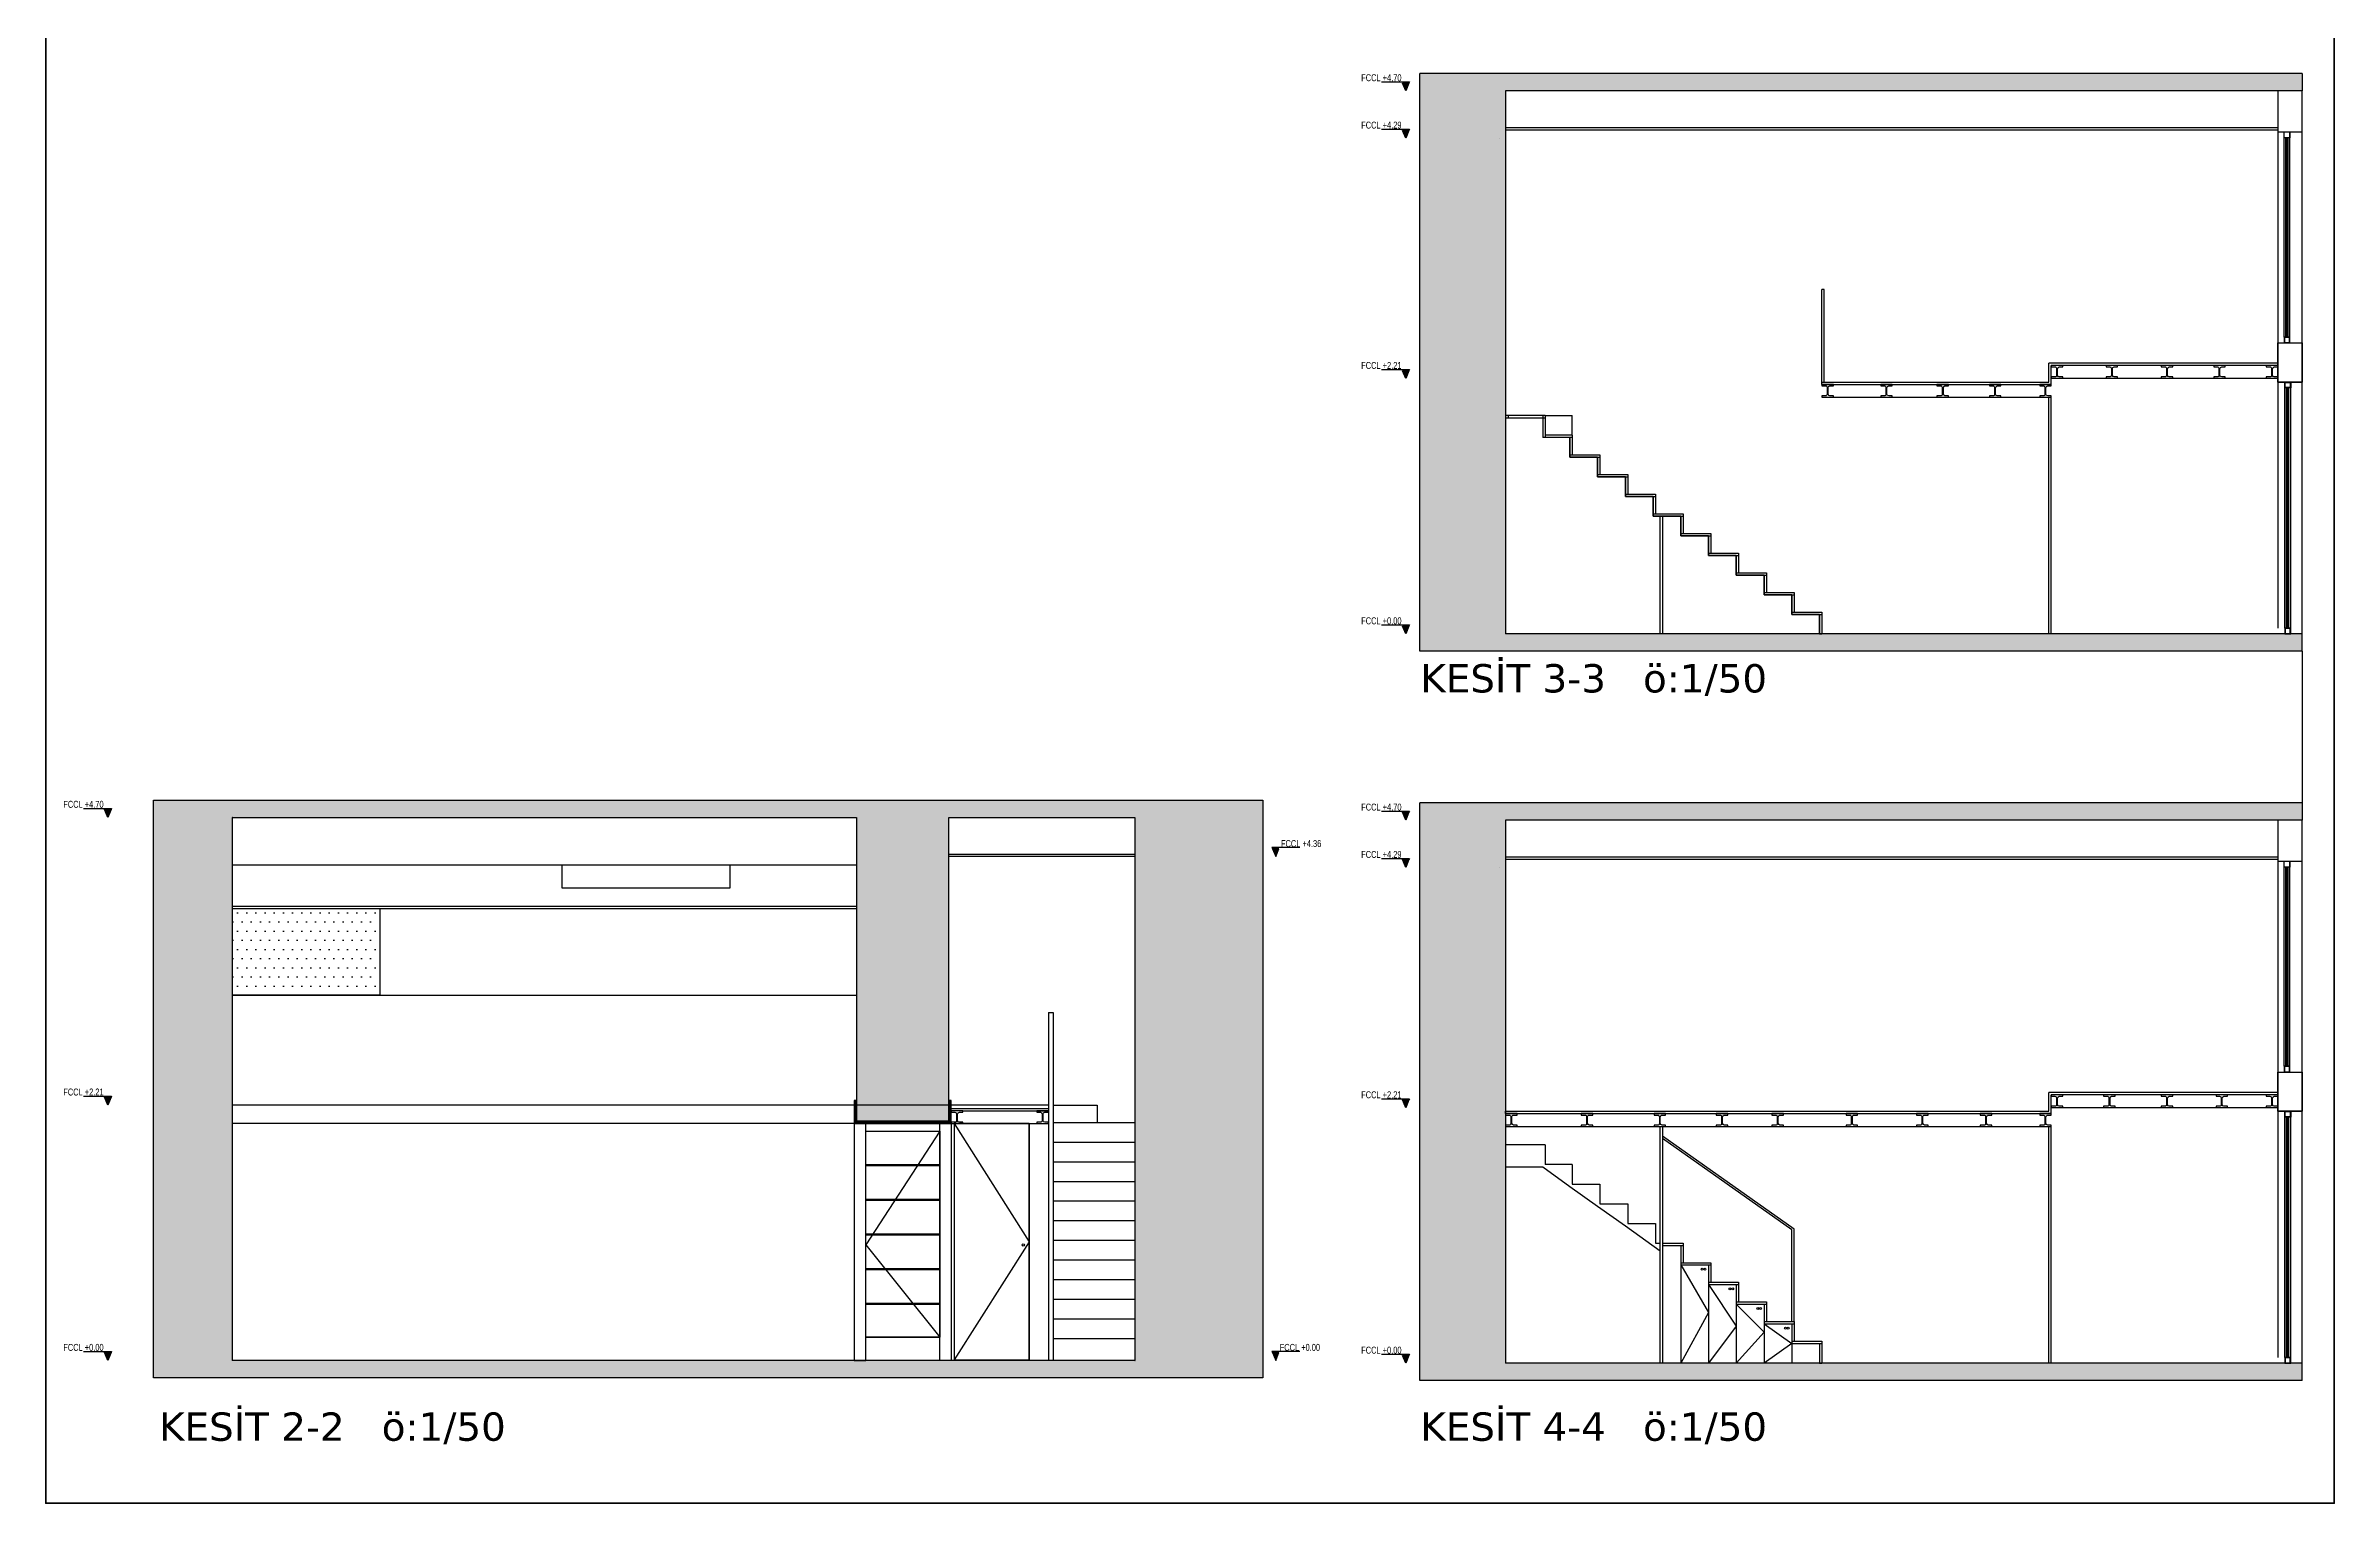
# Model space of a CAD drawing. Header units: centimetres. Extents: x -170347 to -168367, y -82915 to -78980.
# Drawn here: x -170347 to -168367, y -82915 to -81654 of the extents above; entities that cross this region are included whole.
import ezdxf
from ezdxf.enums import TextEntityAlignment as Align

# ---------------------------------------------------------------- set-up
doc = ezdxf.new("R2010")
doc.units = ezdxf.units.CM
doc.header["$LTSCALE"] = 50
for name, pattern in [('DOT', [0.25, 0, -0.25]), ('GF$0$HIDDEN', [0.375, 0.25, -0.125]), ('GF_alt_2$0$HIDDEN', [0.375, 0.25, -0.125]), ('HIDDEN', [9.525, 6.35, -3.175])]:
    doc.linetypes.add(name, pattern=pattern)
doc.layers.get('0').update_dxf_attribs({"color": 161, "lineweight": 35})
for name, color, linetype in [('DIM', 1, 'Continuous'), ('DIM_20', 61, 'Continuous'), ('DIM_50', 61, 'Continuous'), ('DOORS_VIEW', 3, 'Continuous'), ('FURNITURE', 3, 'Continuous'), ('GF$0$DOORS', 4, 'Continuous'), ('GF$0$WALL_PROJECTION', 253, 'GF$0$HIDDEN'), ('GF$0$WOOD_CLADDING', 44, 'Continuous'), ('Levels1_50', 4, 'Continuous'), ('PROFILE', 5, 'Continuous'), ('PROFILE_VIEW', 3, 'Continuous'), ('STONE_CLADDING', 41, 'Continuous'), ('STRUCT_BEAM', 30, 'Continuous'), ('SYMBOL', 7, 'Continuous'), ('TEXT_50', 5, 'Continuous'), ('VIEW', 153, 'Continuous'), ('WALL_GYPSUM_SECTION', 4, 'Continuous'), ('WALL_HATCH', 3, 'Continuous'), ('WALL_PROJECTION', 253, 'HIDDEN'), ('WALL_SECTION', 1, 'Continuous'), ('WALL_VIEW', 7, 'Continuous'), ('WIN_GLASS', 4, 'Continuous'), ('WOOD_CLADDING', 44, 'Continuous')]:
    doc.layers.add(name, color=color, linetype=linetype)
doc.styles.add('ROM0', font='ROMANS.SHX')
doc.styles.get("Standard").update_dxf_attribs({"font": 'arial.ttf'})
doc.styles.add('SWISS', font='swisscl.ttf')

# ---------------------------------------------------------------- blocks, each defined once
blk = doc.blocks.new('-ENSTA01')
at = {"layer": 'DIM', "color": 5}
blk.add_lwpolyline([(-540, 200), (83, 200), (72, 175), (72, 175), (0, 0), (-72, 175), (72, 175)], dxfattribs=at)
at = {"layer": 'DIM', "color": 252}
blk.add_solid([(0, 0), (-72, 175), (72, 175)], dxfattribs=at)
at = {"layer": 'DIM_20', "color": 3, "style": 'ROM0'}
blk.add_attdef('%%P0.00', (-543, 249), '', height=120, dxfattribs=at)

msp = doc.modelspace()

# ---------------------------------------------------------------- hatches: boundary and pattern name
at = {"layer": 'STONE_CLADDING'}
h = msp.add_hatch(dxfattribs=at)
h.set_pattern_fill('ANSI31', color=256, scale=0.2, style=0)
h.set_pattern_definition([(45, (-188117.1458, -83033.25525), (-0.449012806, 0.449012806), [])])
h.paths.add_polyline_path([(-169645.9, -82566.4), (-169647.9, -82566.4), (-169647.9, -82584.4), (-169647.9, -82586.4), (-169563.9, -82586.4), (-169563.9, -82566.4), (-169565.9, -82566.4), (-169565.9, -82584.4), (-169645.9, -82584.4)])
at = {"layer": 'VIEW'}
h = msp.add_hatch(dxfattribs=at)
h.set_pattern_fill('DOTS', color=256, scale=5, style=0)
h.set_pattern_definition([(180, (-170058.352, -82475.4144), (-3.96875, 7.9375), [0, -7.9375])])
h.paths.add_polyline_path([(-170185.8, -82400.4), (-170058.4, -82400.4), (-170058.4, -82475.4), (-170185.8, -82475.4)])
at = {"layer": 'WALL_HATCH'}
h = msp.add_hatch(dxfattribs=at)
h.set_pattern_fill('ANSI33', color=256, angle=360, style=0)
h.set_pattern_definition([(45, (-178437.5614, -83988.217), (-4.490128, 4.490128), []), (45, (-178433.071, -83988.217), (-4.490128, 4.490128), [3.175, -1.5875])])
h.paths.add_polyline_path([(-169158.5, -82177.7), (-168395.1, -82177.7), (-168395.1, -82162.7), (-169084.4, -82162.7), (-169084.4, -81692.7), (-168395.1, -81692.7), (-168395.1, -81677.7), (-169158.5, -81677.7)])
h = msp.add_hatch(dxfattribs=at)
h.set_pattern_fill('ANSI33', color=256, angle=360, style=0)
h.set_pattern_definition([(45, (-192695.504, -86554.494), (-4.490128, 4.490128), []), (45, (-192691.014, -86554.494), (-4.490128, 4.490128), [3.175, -1.5875])])
h.paths.add_polyline_path([(-169565.9, -82321.4), (-169405, -82321.4), (-169405, -82355.4), (-169294.3, -82355.4), (-169294.3, -82306.4), (-170254.1, -82306.4), (-170254.1, -82321.4), (-170185.8, -82321.4), (-169645.9, -82321.4), (-169645.9, -82400.4), (-169645.9, -82400.4), (-169645.9, -82475.4), (-169645.9, -82475.4), (-169645.9, -82584.4), (-169565.9, -82584.4), (-169565.9, -82566.4), (-169565.9, -82566.4)])
h.paths.add_polyline_path([(-169294.3, -82355.4), (-169405, -82355.4), (-169405, -82573.4), (-169405, -82741.4), (-169404.5, -82741.4), (-169404.5, -82743.4), (-169405, -82743.4), (-169405, -82791.4), (-169294.3, -82791.4)])
h.paths.add_polyline_path([(-170185.8, -82570.4), (-170254.1, -82570.4), (-170254.1, -82791.4), (-170185.8, -82791.4), (-170185.8, -82781.4), (-170185.8, -82704.4), (-170185.8, -82696.4)])
h.paths.add_polyline_path([(-170185.8, -82321.4), (-170254.1, -82321.4), (-170254.1, -82570.4), (-170185.8, -82570.4)], flags=17)
h.paths.add_polyline_path([(-169294.3, -82806.4), (-169294.3, -82791.4), (-169405, -82791.4), (-169565.9, -82791.4), (-170185.8, -82791.4), (-170254.1, -82791.4), (-170254.1, -82806.4)])
h = msp.add_hatch(dxfattribs=at)
h.set_pattern_fill('ANSI33', color=256, angle=360, style=0)
h.set_pattern_definition([(45, (-178437.5614, -84619.3876), (-4.490128, 4.490128), []), (45, (-178433.071, -84619.3876), (-4.490128, 4.490128), [3.175, -1.5875])])
h.paths.add_polyline_path([(-169158.5, -82808.8), (-168395.1, -82808.8), (-168395.1, -82793.8), (-169084.4, -82793.8), (-169084.4, -82323.8), (-168395.1, -82323.8), (-168395.1, -82308.8), (-169158.5, -82308.8)])

# ---------------------------------------------------------------- linework, layer by layer
msp.add_lwpolyline([(-170347.3, -81603.2), (-168367.4, -81603.2), (-168367.4, -82915), (-170347.3, -82915)], close=True)
at = {"layer": 'DIM_50'}
for p, q in [((-168416.2, -81728.2), (-168395.1, -81728.2)), ((-168810.7, -81944.7), (-168810.7, -81864.7)), ((-168808.7, -81864.7), (-168810.7, -81864.7)), ((-168808.7, -81944.7), (-168808.7, -81864.7)), ((-168810.7, -81944.7), (-168614.2, -81944.7)), ((-168810.7, -81946.7), (-168810.7, -81944.7)), ((-168810.7, -81946.7), (-168612.2, -81946.7)), ((-168614.2, -81944.7), (-168614.2, -81928.3)), ((-168416.2, -81928.3), (-168614.2, -81928.3)), ((-168612.2, -81946.7), (-168612.2, -81930.3)), ((-168416.2, -81930.3), (-168612.2, -81930.3)), ((-168602.2, -81941.3), (-168426.2, -81941.3)), ((-169084.4, -81957.7), (-169084.4, -82162.7)), ((-168800.7, -81957.7), (-168622.2, -81957.7)), ((-169050.2, -81973.7), (-169084.4, -81973.7)), ((-169050.2, -81975.9), (-169084.4, -81975.9)), ((-169082.2, -81973.9), (-169082.2, -81975.9)), ((-169052.2, -81973.7), (-169052.2, -81992.7)), ((-169050.2, -81973.7), (-169050.2, -81992.7)), ((-169050.2, -81973.7), (-169026.7, -81973.7)), ((-169026.7, -81990.7), (-169026.7, -81973.7)), ((-169026.7, -81992.7), (-169052.2, -81992.7)), ((-169026.7, -81990.7), (-169050.2, -81990.7)), ((-169028.7, -81992.7), (-169028.7, -82009.7)), ((-169026.7, -81990.7), (-169026.7, -82007.7)), ((-169028.7, -82007.7), (-169002.7, -82007.7)), ((-169028.7, -82009.7), (-169002.7, -82009.7)), ((-169004.7, -82009.7), (-169004.7, -82026.7)), ((-169004.7, -82024.7), (-168978.7, -82024.7)), ((-169002.7, -82007.7), (-169002.7, -82009.7)), ((-169002.7, -82008.7), (-169002.7, -82024.7)), ((-168978.7, -82024.7), (-168978.7, -82026.7)), ((-168978.7, -82025.7), (-168978.7, -82041.7)), ((-169004.7, -82026.7), (-168978.7, -82026.7)), ((-168980.7, -82026.7), (-168980.7, -82043.7)), ((-168980.7, -82041.7), (-168954.7, -82041.7)), ((-168980.7, -82043.7), (-168954.7, -82043.7)), ((-168956.7, -82043.7), (-168956.7, -82060.7)), ((-168954.7, -82041.7), (-168954.7, -82043.7)), ((-168954.7, -82042.7), (-168954.7, -82058.7)), ((-168956.7, -82058.7), (-168930.7, -82058.7)), ((-168956.7, -82060.7), (-168930.7, -82060.7)), ((-168932.7, -82060.7), (-168932.7, -82077.7)), ((-168930.7, -82058.7), (-168930.7, -82060.7)), ((-168930.7, -82059.7), (-168930.7, -82075.7)), ((-168932.7, -82075.7), (-168906.7, -82075.7)), ((-168932.7, -82077.7), (-168906.7, -82077.7)), ((-168908.7, -82077.7), (-168908.7, -82094.7)), ((-168906.7, -82075.7), (-168906.7, -82077.7)), ((-168906.7, -82076.7), (-168906.7, -82092.7)), ((-168908.7, -82092.7), (-168882.7, -82092.7)), ((-168908.7, -82094.7), (-168882.7, -82094.7)), ((-168884.7, -82094.7), (-168884.7, -82111.7)), ((-168882.7, -82092.7), (-168882.7, -82094.7)), ((-168882.7, -82093.7), (-168882.7, -82109.7)), ((-168884.7, -82109.7), (-168858.7, -82109.7)), ((-168884.7, -82111.7), (-168858.7, -82111.7)), ((-168860.7, -82111.7), (-168860.7, -82128.7)), ((-168858.7, -82109.7), (-168858.7, -82111.7)), ((-168858.7, -82110.7), (-168858.7, -82126.7)), ((-168860.7, -82126.7), (-168834.7, -82126.7)), ((-168860.7, -82128.7), (-168834.7, -82128.7)), ((-168836.7, -82128.7), (-168836.7, -82145.7)), ((-168836.7, -82143.7), (-168810.7, -82143.7)), ((-168834.7, -82126.7), (-168834.7, -82128.7)), ((-168834.7, -82127.7), (-168834.7, -82143.7)), ((-168810.7, -82143.7), (-168810.7, -82145.7)), ((-168810.7, -82144.7), (-168810.7, -82162.7)), ((-168836.7, -82145.7), (-168810.7, -82145.7)), ((-168812.7, -82145.7), (-168812.7, -82162.7)), ((-168812.7, -82162.7), (-168810.7, -82162.7)), ((-168395.1, -82177.7), (-168395.1, -82308.8)), ((-168416.2, -82359.4), (-168395.1, -82359.4)), ((-169479.9, -82490.4), (-169479.9, -82791.4)), ((-169479.9, -82490.4), (-169475.7, -82490.4)), ((-169475.7, -82490.4), (-169475.7, -82791.4)), ((-168614.2, -82575.8), (-168614.2, -82559.5)), ((-168416.2, -82559.5), (-168614.2, -82559.5)), ((-169479.9, -82570.4), (-169563.9, -82570.4)), ((-169563.9, -82573.4), (-169479.9, -82573.4)), ((-169553.9, -82575.4), (-169479.9, -82575.4)), ((-169475.7, -82570.4), (-169437.6, -82570.4)), ((-169437.6, -82570.4), (-169437.6, -82585.4)), ((-169084.4, -82575.8), (-168614.2, -82575.8)), ((-169084.4, -82577.8), (-169084.4, -82575.8)), ((-169084.4, -82577.8), (-168612.2, -82577.8)), ((-168612.2, -82577.8), (-168612.2, -82561.5)), ((-168416.2, -82561.5), (-168612.2, -82561.5)), ((-168602.2, -82572.5), (-168426.2, -82572.5)), ((-169475.7, -82585.4), (-169405, -82585.4)), ((-169084.4, -82588.8), (-169084.4, -82793.8)), ((-169074.4, -82588.8), (-168622.2, -82588.8)), ((-168834.7, -82677.8), (-168948.5, -82597.3)), ((-168836.7, -82678.4), (-168948.5, -82599.3)), ((-169475.7, -82602.4), (-169405, -82602.4)), ((-169475.7, -82619.4), (-169405, -82619.4)), ((-169475.7, -82636.4), (-169405, -82636.4)), ((-169084.4, -82623.8), (-169052.2, -82623.8)), ((-169052.2, -82623.8), (-169028.7, -82640.8)), ((-169002.7, -82638.8), (-169002.7, -82640.8)), ((-169475.7, -82653.4), (-169405, -82653.4)), ((-169028.7, -82640.8), (-169004.7, -82657.8)), ((-169004.7, -82657.8), (-168980.7, -82674.8)), ((-168978.7, -82655.8), (-168978.7, -82657.8)), ((-169475.7, -82670.4), (-169405, -82670.4)), ((-168980.7, -82674.8), (-168950.5, -82696.5)), ((-168954.7, -82672.8), (-168954.7, -82674.8)), ((-168836.7, -82757.8), (-168836.7, -82678.4)), ((-168834.7, -82757.8), (-168834.7, -82677.8)), ((-169475.7, -82687.4), (-169405, -82687.4)), ((-168954.7, -82689.8), (-168950.5, -82689.8)), ((-168948.5, -82689.8), (-168930.7, -82689.8)), ((-168948.5, -82691.8), (-168930.7, -82691.8)), ((-168932.7, -82691.8), (-168932.7, -82708.8)), ((-168930.7, -82689.8), (-168930.7, -82691.8)), ((-168930.7, -82690.8), (-168930.7, -82706.8)), ((-169475.7, -82704.4), (-169405, -82704.4)), ((-168932.7, -82706.8), (-168906.7, -82706.8)), ((-168932.7, -82708.8), (-168906.7, -82708.8)), ((-168932.7, -82708.8), (-168932.7, -82793.8)), ((-168908.7, -82708.8), (-168908.7, -82725.8)), ((-168906.7, -82706.8), (-168906.7, -82708.8)), ((-168906.7, -82707.8), (-168906.7, -82723.8)), ((-169475.7, -82721.4), (-169405, -82721.4)), ((-169475.7, -82738.4), (-169405, -82738.4)), ((-168908.7, -82723.8), (-168882.7, -82723.8)), ((-168908.7, -82725.8), (-168882.7, -82725.8)), ((-168908.7, -82725.8), (-168908.7, -82793.8)), ((-168884.7, -82725.8), (-168884.7, -82742.8)), ((-168882.7, -82723.8), (-168882.7, -82725.8)), ((-168882.7, -82724.8), (-168882.7, -82740.8)), ((-169475.7, -82755.4), (-169405, -82755.4)), ((-168884.7, -82740.8), (-168858.7, -82740.8)), ((-168884.7, -82742.8), (-168858.7, -82742.8)), ((-168884.7, -82742.8), (-168884.7, -82793.8)), ((-168860.7, -82742.8), (-168860.7, -82759.8)), ((-168860.7, -82757.8), (-168834.7, -82757.8)), ((-168858.7, -82740.8), (-168858.7, -82742.8)), ((-168858.7, -82741.8), (-168858.7, -82757.8)), ((-168834.7, -82757.8), (-168834.7, -82759.8)), ((-168834.7, -82758.8), (-168834.7, -82774.8)), ((-169475.7, -82772.4), (-169405, -82772.4)), ((-168860.7, -82759.8), (-168834.7, -82759.8)), ((-168860.7, -82759.8), (-168860.7, -82793.8)), ((-168836.7, -82759.8), (-168836.7, -82776.8)), ((-168836.7, -82774.8), (-168810.7, -82774.8)), ((-168836.7, -82776.8), (-168810.7, -82776.8)), ((-168836.7, -82776.8), (-168836.7, -82793.8)), ((-168812.7, -82776.8), (-168812.7, -82793.8)), ((-168810.7, -82774.8), (-168810.7, -82776.8)), ((-168810.7, -82775.8), (-168810.7, -82793.8)), ((-168812.7, -82793.8), (-168810.7, -82793.8))]:
    msp.add_line(p, q, dxfattribs=at)
for centre in [(-168914.2, -82712.4), (-168911.8, -82712.4), (-168890.2, -82729.4), (-168887.8, -82729.4), (-168866.2, -82746.4), (-168863.8, -82746.4), (-168842.2, -82763.4), (-168839.8, -82763.4)]:
    msp.add_circle(centre, 0.8, dxfattribs=at)
at = {"layer": 'DOORS_VIEW', "color": 253, "linetype": 'HIDDEN', "ltscale": 30}
for p, q in [((-169563.9, -82570.4), (-170185.8, -82570.4)), ((-168932.7, -82708.8), (-168908.7, -82749.9)), ((-168908.7, -82725.8), (-168884.7, -82761.7)), ((-168908.7, -82749.9), (-168932.7, -82793.8)), ((-168884.7, -82742.8), (-168860.7, -82766.9)), ((-168884.7, -82761.7), (-168908.7, -82793.8)), ((-168860.7, -82766.9), (-168884.7, -82793.8)), ((-168860.7, -82759.8), (-168836.7, -82776.8)), ((-168836.7, -82776.8), (-168860.7, -82793.8))]:
    msp.add_line(p, q, dxfattribs=at)
msp.add_lwpolyline([(-169561.5, -82586.4), (-169496.5, -82688.8), (-169561.5, -82790.9)], dxfattribs=at)
at = {"layer": 'FURNITURE'}
msp.add_line((-168537, -82559.5), (-168539, -82559.5), dxfattribs=at)
at = {"layer": 'FURNITURE', "color": 253, "linetype": 'GF_alt_2$0$HIDDEN', "ltscale": 30}
msp.add_lwpolyline([(-169573.9, -82592.9), (-169637.9, -82691.4), (-169573.9, -82771.4)], dxfattribs=at)
at = {"layer": 'FURNITURE'}
msp.add_circle((-169501.6, -82691.4), 1, dxfattribs=at)
at = {"layer": 'GF$0$DOORS'}
for points in [[(-168614.2, -82162.7), (-168614.2, -81957.7)], [(-168612.2, -82162.7), (-168612.2, -81957.7)], [(-168614.2, -82793.8), (-168614.2, -82588.8)], [(-168612.2, -82793.8), (-168612.2, -82588.8)]]:
    msp.add_lwpolyline(points, dxfattribs=at)
at = {"layer": 'GF$0$WALL_PROJECTION', "ltscale": 40}
for p, q in [((-169050.2, -82604.8), (-169084.4, -82604.8)), ((-169050.2, -82604.8), (-169050.2, -82621.8)), ((-169026.7, -82621.8), (-169050.2, -82621.8)), ((-169026.7, -82621.8), (-169026.7, -82638.8)), ((-169026.7, -82638.8), (-169002.7, -82638.8)), ((-169002.7, -82639.8), (-169002.7, -82655.8)), ((-169002.7, -82655.8), (-168978.7, -82655.8)), ((-168978.7, -82656.8), (-168978.7, -82672.8)), ((-168978.7, -82672.8), (-168954.7, -82672.8)), ((-168954.7, -82673.8), (-168954.7, -82689.8))]:
    msp.add_line(p, q, dxfattribs=at)
at = {"layer": 'GF$0$WOOD_CLADDING'}
for p, q in [((-168950.5, -82793.8), (-168950.5, -82588.8)), ((-168948.5, -82588.8), (-168948.5, -82793.8)), ((-168948.5, -82793.8), (-168950.5, -82793.8))]:
    msp.add_line(p, q, dxfattribs=at)
msp.add_lwpolyline([(-168950.5, -82162.7), (-168950.5, -82060.7), (-168948.5, -82060.7), (-168948.5, -82162.7)], close=True, dxfattribs=at)
at = {"layer": 'PROFILE'}
for points in [[(-168410.7, -81728.2), (-168405.7, -81728.2), (-168405.7, -81733.2), (-168410.7, -81733.2), (-168410.7, -81728.2)], [(-168410.7, -81910.7), (-168405.7, -81910.7), (-168405.7, -81905.7), (-168410.7, -81905.7), (-168410.7, -81910.7)], [(-168410.1, -81944.7), (-168405.1, -81944.7), (-168405.1, -81949.7), (-168410.1, -81949.7), (-168410.1, -81944.7)], [(-168410.1, -82162.7), (-168405.1, -82162.7), (-168405.1, -82157.7), (-168410.1, -82157.7), (-168410.1, -82162.7)], [(-168410.7, -82359.4), (-168405.7, -82359.4), (-168405.7, -82364.4), (-168410.7, -82364.4), (-168410.7, -82359.4)], [(-168410.7, -82541.8), (-168405.7, -82541.8), (-168405.7, -82536.8), (-168410.7, -82536.8), (-168410.7, -82541.8)], [(-168410.1, -82575.8), (-168405.1, -82575.8), (-168405.1, -82580.8), (-168410.1, -82580.8), (-168410.1, -82575.8)], [(-168410.1, -82793.8), (-168405.1, -82793.8), (-168405.1, -82788.8), (-168410.1, -82788.8), (-168410.1, -82793.8)]]:
    msp.add_lwpolyline(points, dxfattribs=at)
for points in [[(-168410.4, -81910.4), (-168406, -81910.4), (-168406, -81906), (-168410.4, -81906)], [(-168409.8, -81945), (-168405.4, -81945), (-168405.4, -81949.4), (-168409.8, -81949.4)], [(-168409.8, -82162.4), (-168405.4, -82162.4), (-168405.4, -82158), (-168409.8, -82158)], [(-168410.4, -82541.5), (-168406, -82541.5), (-168406, -82537.1), (-168410.4, -82537.1)], [(-168409.8, -82576.1), (-168405.4, -82576.1), (-168405.4, -82580.5), (-168409.8, -82580.5)], [(-168409.8, -82793.5), (-168405.4, -82793.5), (-168405.4, -82789.1), (-168409.8, -82789.1)]]:
    msp.add_lwpolyline(points, close=True, dxfattribs=at)
at = {"layer": 'PROFILE_VIEW'}
for p, q in [((-168416.2, -81692.7), (-168416.2, -82157.7)), ((-168410.7, -81905.7), (-168410.7, -81728.2)), ((-168405.7, -81905.7), (-168405.7, -81728.2)), ((-168410.1, -82157.7), (-168410.1, -81949.7)), ((-168405.1, -82157.7), (-168405.1, -81949.7)), ((-168416.2, -82323.8), (-168416.2, -82788.8)), ((-168410.7, -82536.8), (-168410.7, -82359.4)), ((-168405.7, -82536.8), (-168405.7, -82359.4)), ((-168410.1, -82788.8), (-168410.1, -82580.8)), ((-168405.1, -82788.8), (-168405.1, -82580.8))]:
    msp.add_line(p, q, dxfattribs=at)
at = {"layer": 'STONE_CLADDING'}
for points in [[(-169645.9, -82566.4), (-169647.9, -82566.4), (-169647.9, -82584.4), (-169647.9, -82586.4), (-169563.9, -82586.4), (-169563.9, -82566.4), (-169565.9, -82566.4), (-169565.9, -82584.4), (-169645.9, -82584.4), (-169645.9, -82566.4)], [(-169647.9, -82586.4), (-169647.9, -82791.4)], [(-169563.9, -82586.4), (-169563.9, -82791.4)]]:
    msp.add_lwpolyline(points, dxfattribs=at)
at = {"layer": 'STRUCT_BEAM'}
for points in [[(-168800.7, -81946.7), (-168810.7, -81946.7), (-168810.7, -81947.9), (-168807.6, -81947.9, -0.46144), (-168806.2, -81949.6), (-168806.2, -81955.3, -0.472845), (-168807.6, -81956.5), (-168810.7, -81956.5), (-168810.7, -81957.7), (-168800.7, -81957.7), (-168800.7, -81956.5), (-168803.8, -81956.5, -0.358063), (-168805.3, -81955.3), (-168805.3, -81949.6, -0.368529), (-168803.8, -81947.9), (-168800.7, -81947.9), (-168800.7, -81946.7)], [(-168749.8, -81946.7), (-168759.8, -81946.7), (-168759.8, -81947.9), (-168756.7, -81947.9, -0.46144), (-168755.3, -81949.6), (-168755.3, -81955.3, -0.472845), (-168756.7, -81956.5), (-168759.8, -81956.5), (-168759.8, -81957.7), (-168749.8, -81957.7), (-168749.8, -81956.5), (-168752.9, -81956.5, -0.358063), (-168754.4, -81955.3), (-168754.4, -81949.6, -0.368529), (-168752.9, -81947.9), (-168749.8, -81947.9), (-168749.8, -81946.7)], [(-168701.1, -81946.7), (-168711.1, -81946.7), (-168711.1, -81947.9), (-168708, -81947.9, -0.46144), (-168706.5, -81949.6), (-168706.5, -81955.3, -0.472845), (-168708, -81956.5), (-168711.1, -81956.5), (-168711.1, -81957.7), (-168701.1, -81957.7), (-168701.1, -81956.5), (-168704.2, -81956.5, -0.358063), (-168705.6, -81955.3), (-168705.6, -81949.6, -0.368529), (-168704.2, -81947.9), (-168701.1, -81947.9), (-168701.1, -81946.7)], [(-168655.8, -81946.7), (-168665.8, -81946.7), (-168665.8, -81947.9), (-168662.7, -81947.9, -0.46144), (-168661.3, -81949.6), (-168661.3, -81955.3, -0.472845), (-168662.7, -81956.5), (-168665.8, -81956.5), (-168665.8, -81957.7), (-168655.8, -81957.7), (-168655.8, -81956.5), (-168658.9, -81956.5, -0.358063), (-168660.4, -81955.3), (-168660.4, -81949.6, -0.368529), (-168658.9, -81947.9), (-168655.8, -81947.9), (-168655.8, -81946.7)], [(-168612.2, -81946.7), (-168622.2, -81946.7), (-168622.2, -81947.9), (-168619.1, -81947.9, -0.46144), (-168617.7, -81949.6), (-168617.7, -81955.3, -0.472845), (-168619.1, -81956.5), (-168622.2, -81956.5), (-168622.2, -81957.7), (-168612.2, -81957.7), (-168612.2, -81956.5), (-168615.3, -81956.5, -0.358063), (-168616.8, -81955.3), (-168616.8, -81949.6, -0.368529), (-168615.3, -81947.9), (-168612.2, -81947.9), (-168612.2, -81946.7)], [(-168602.2, -81930.3), (-168612.2, -81930.3), (-168612.2, -81931.5), (-168609.1, -81931.5, -0.46144), (-168607.7, -81933.2), (-168607.7, -81938.9, -0.472845), (-168609.1, -81940.1), (-168612.2, -81940.1), (-168612.2, -81941.3), (-168602.2, -81941.3), (-168602.2, -81940.1), (-168605.3, -81940.1, -0.358063), (-168606.8, -81938.9), (-168606.8, -81933.2, -0.368529), (-168605.3, -81931.5), (-168602.2, -81931.5), (-168602.2, -81930.3)], [(-168554.8, -81930.3), (-168564.8, -81930.3), (-168564.8, -81931.5), (-168561.7, -81931.5, -0.46144), (-168560.2, -81933.2), (-168560.2, -81938.9, -0.472845), (-168561.7, -81940.1), (-168564.8, -81940.1), (-168564.8, -81941.3), (-168554.8, -81941.3), (-168554.8, -81940.1), (-168557.9, -81940.1, -0.358063), (-168559.3, -81938.9), (-168559.3, -81933.2, -0.368529), (-168557.9, -81931.5), (-168554.8, -81931.5), (-168554.8, -81930.3)], [(-168507.1, -81930.3), (-168517.1, -81930.3), (-168517.1, -81931.5), (-168514, -81931.5, -0.46144), (-168512.5, -81933.2), (-168512.5, -81938.9, -0.472845), (-168514, -81940.1), (-168517.1, -81940.1), (-168517.1, -81941.3), (-168507.1, -81941.3), (-168507.1, -81940.1), (-168510.1, -81940.1, -0.358063), (-168511.6, -81938.9), (-168511.6, -81933.2, -0.368529), (-168510.1, -81931.5), (-168507.1, -81931.5), (-168507.1, -81930.3)], [(-168461.7, -81930.3), (-168471.7, -81930.3), (-168471.7, -81931.5), (-168468.6, -81931.5, -0.46144), (-168467.2, -81933.2), (-168467.2, -81938.9, -0.472845), (-168468.6, -81940.1), (-168471.7, -81940.1), (-168471.7, -81941.3), (-168461.7, -81941.3), (-168461.7, -81940.1), (-168464.8, -81940.1, -0.358063), (-168466.3, -81938.9), (-168466.3, -81933.2, -0.368529), (-168464.8, -81931.5), (-168461.7, -81931.5), (-168461.7, -81930.3)], [(-168416.2, -81930.3), (-168426.2, -81930.3), (-168426.2, -81931.5), (-168423.1, -81931.5, -0.46144), (-168421.7, -81933.2), (-168421.7, -81938.9, -0.472845), (-168423.1, -81940.1), (-168426.2, -81940.1), (-168426.2, -81941.3), (-168416.2, -81941.3), (-168416.2, -81940.1), (-168419.3, -81940.1, -0.358063), (-168420.8, -81938.9), (-168420.8, -81933.2, -0.368529), (-168419.3, -81931.5), (-168416.2, -81931.5), (-168416.2, -81930.3)], [(-169553.9, -82575.4), (-169563.9, -82575.4), (-169563.9, -82576.6), (-169560.8, -82576.6, -0.46144), (-169559.3, -82578.3), (-169559.3, -82584, -0.472845), (-169560.8, -82585.2), (-169563.9, -82585.2), (-169563.9, -82586.4), (-169553.9, -82586.4), (-169553.9, -82585.2), (-169556.9, -82585.2, -0.358063), (-169558.4, -82584), (-169558.4, -82578.3, -0.368529), (-169556.9, -82576.6), (-169553.9, -82576.6), (-169553.9, -82575.4)], [(-169479.9, -82575.4), (-169489.9, -82575.4), (-169489.9, -82576.6), (-169486.8, -82576.6, -0.46144), (-169485.4, -82578.3), (-169485.4, -82584, -0.472845), (-169486.8, -82585.2), (-169489.9, -82585.2), (-169489.9, -82586.4), (-169479.9, -82586.4), (-169479.9, -82585.2), (-169483, -82585.2, -0.358063), (-169484.5, -82584), (-169484.5, -82578.3, -0.368529), (-169483, -82576.6), (-169479.9, -82576.6), (-169479.9, -82575.4)], [(-169074.4, -82577.8), (-169084.4, -82577.8), (-169084.4, -82579), (-169081.3, -82579, -0.46144), (-169079.9, -82580.8), (-169079.9, -82586.4, -0.472845), (-169081.3, -82587.7), (-169084.4, -82587.7), (-169084.4, -82588.8), (-169074.4, -82588.8), (-169074.4, -82587.7), (-169077.5, -82587.7, -0.358063), (-169079, -82586.4), (-169079, -82580.8, -0.368529), (-169077.5, -82579), (-169074.4, -82579), (-169074.4, -82577.8)], [(-169008.9, -82577.8), (-169018.9, -82577.8), (-169018.9, -82579), (-169015.8, -82579, -0.46144), (-169014.3, -82580.8), (-169014.3, -82586.4, -0.472845), (-169015.8, -82587.7), (-169018.9, -82587.7), (-169018.9, -82588.8), (-169008.9, -82588.8), (-169008.9, -82587.7), (-169012, -82587.7, -0.358063), (-169013.4, -82586.4), (-169013.4, -82580.8, -0.368529), (-169012, -82579), (-169008.9, -82579), (-169008.9, -82577.8)], [(-168945.9, -82577.8), (-168955.9, -82577.8), (-168955.9, -82579), (-168952.8, -82579, -0.46144), (-168951.3, -82580.8), (-168951.3, -82586.4, -0.472845), (-168952.8, -82587.7), (-168955.9, -82587.7), (-168955.9, -82588.8), (-168945.9, -82588.8), (-168945.9, -82587.7), (-168949, -82587.7, -0.358063), (-168950.5, -82586.4), (-168950.5, -82580.8, -0.368529), (-168949, -82579), (-168945.9, -82579), (-168945.9, -82577.8)], [(-168892, -82577.8), (-168902, -82577.8), (-168902, -82579), (-168898.9, -82579, -0.46144), (-168897.4, -82580.8), (-168897.4, -82586.4, -0.472845), (-168898.9, -82587.7), (-168902, -82587.7), (-168902, -82588.8), (-168892, -82588.8), (-168892, -82587.7), (-168895.1, -82587.7, -0.358063), (-168896.6, -82586.4), (-168896.6, -82580.8, -0.368529), (-168895.1, -82579), (-168892, -82579), (-168892, -82577.8)], [(-168843.9, -82577.8), (-168853.9, -82577.8), (-168853.9, -82579), (-168850.8, -82579, -0.46144), (-168849.3, -82580.8), (-168849.3, -82586.4, -0.472845), (-168850.8, -82587.7), (-168853.9, -82587.7), (-168853.9, -82588.8), (-168843.9, -82588.8), (-168843.9, -82587.7), (-168847, -82587.7, -0.358063), (-168848.4, -82586.4), (-168848.4, -82580.8, -0.368529), (-168847, -82579), (-168843.9, -82579), (-168843.9, -82577.8)], [(-168779.8, -82577.8), (-168789.8, -82577.8), (-168789.8, -82579), (-168786.7, -82579, -0.46144), (-168785.2, -82580.8), (-168785.2, -82586.4, -0.472845), (-168786.7, -82587.7), (-168789.8, -82587.7), (-168789.8, -82588.8), (-168779.8, -82588.8), (-168779.8, -82587.7), (-168782.9, -82587.7, -0.358063), (-168784.3, -82586.4), (-168784.3, -82580.8, -0.368529), (-168782.9, -82579), (-168779.8, -82579), (-168779.8, -82577.8)], [(-168718.8, -82577.8), (-168728.8, -82577.8), (-168728.8, -82579), (-168725.7, -82579, -0.46144), (-168724.3, -82580.8), (-168724.3, -82586.4, -0.472845), (-168725.7, -82587.7), (-168728.8, -82587.7), (-168728.8, -82588.8), (-168718.8, -82588.8), (-168718.8, -82587.7), (-168721.9, -82587.7, -0.358063), (-168723.4, -82586.4), (-168723.4, -82580.8, -0.368529), (-168721.9, -82579), (-168718.8, -82579), (-168718.8, -82577.8)], [(-168663.6, -82577.8), (-168673.6, -82577.8), (-168673.6, -82579), (-168670.5, -82579, -0.46144), (-168669, -82580.8), (-168669, -82586.4, -0.472845), (-168670.5, -82587.7), (-168673.6, -82587.7), (-168673.6, -82588.8), (-168663.6, -82588.8), (-168663.6, -82587.7), (-168666.7, -82587.7, -0.358063), (-168668.2, -82586.4), (-168668.2, -82580.8, -0.368529), (-168666.7, -82579), (-168663.6, -82579), (-168663.6, -82577.8)], [(-168612.2, -82577.8), (-168622.2, -82577.8), (-168622.2, -82579), (-168619.1, -82579, -0.46144), (-168617.7, -82580.8), (-168617.7, -82586.4, -0.472845), (-168619.1, -82587.7), (-168622.2, -82587.7), (-168622.2, -82588.8), (-168612.2, -82588.8), (-168612.2, -82587.7), (-168615.3, -82587.7, -0.358063), (-168616.8, -82586.4), (-168616.8, -82580.8, -0.368529), (-168615.3, -82579), (-168612.2, -82579), (-168612.2, -82577.8)], [(-168602.2, -82561.5), (-168612.2, -82561.5), (-168612.2, -82562.7), (-168609.1, -82562.7, -0.46144), (-168607.7, -82564.4), (-168607.7, -82570.1, -0.472845), (-168609.1, -82571.3), (-168612.2, -82571.3), (-168612.2, -82572.5), (-168602.2, -82572.5), (-168602.2, -82571.3), (-168605.3, -82571.3, -0.358063), (-168606.8, -82570.1), (-168606.8, -82564.4, -0.368529), (-168605.3, -82562.7), (-168602.2, -82562.7), (-168602.2, -82561.5)], [(-168556.9, -82561.5), (-168566.9, -82561.5), (-168566.9, -82562.7), (-168563.8, -82562.7, -0.46144), (-168562.3, -82564.4), (-168562.3, -82570.1, -0.472845), (-168563.8, -82571.3), (-168566.9, -82571.3), (-168566.9, -82572.5), (-168556.9, -82572.5), (-168556.9, -82571.3), (-168560, -82571.3, -0.358063), (-168561.4, -82570.1), (-168561.4, -82564.4, -0.368529), (-168560, -82562.7), (-168556.9, -82562.7), (-168556.9, -82561.5)], [(-168507.1, -82561.5), (-168517.1, -82561.5), (-168517.1, -82562.7), (-168514, -82562.7, -0.46144), (-168512.5, -82564.4), (-168512.5, -82570.1, -0.472845), (-168514, -82571.3), (-168517.1, -82571.3), (-168517.1, -82572.5), (-168507.1, -82572.5), (-168507.1, -82571.3), (-168510.1, -82571.3, -0.358063), (-168511.6, -82570.1), (-168511.6, -82564.4, -0.368529), (-168510.1, -82562.7), (-168507.1, -82562.7), (-168507.1, -82561.5)], [(-168459.7, -82561.5), (-168469.7, -82561.5), (-168469.7, -82562.7), (-168466.6, -82562.7, -0.46144), (-168465.2, -82564.4), (-168465.2, -82570.1, -0.472845), (-168466.6, -82571.3), (-168469.7, -82571.3), (-168469.7, -82572.5), (-168459.7, -82572.5), (-168459.7, -82571.3), (-168462.8, -82571.3, -0.358063), (-168464.3, -82570.1), (-168464.3, -82564.4, -0.368529), (-168462.8, -82562.7), (-168459.7, -82562.7), (-168459.7, -82561.5)], [(-168416.2, -82561.5), (-168426.2, -82561.5), (-168426.2, -82562.7), (-168423.1, -82562.7, -0.46144), (-168421.7, -82564.4), (-168421.7, -82570.1, -0.472845), (-168423.1, -82571.3), (-168426.2, -82571.3), (-168426.2, -82572.5), (-168416.2, -82572.5), (-168416.2, -82571.3), (-168419.3, -82571.3, -0.358063), (-168420.8, -82570.1), (-168420.8, -82564.4, -0.368529), (-168419.3, -82562.7), (-168416.2, -82562.7), (-168416.2, -82561.5)]]:
    msp.add_lwpolyline(points, format="xyb", close=True, dxfattribs=at)
at = {"layer": 'SYMBOL', "linetype": 'DOT', "ltscale": 20}
for p, q in [((-169084.4, -81692.7), (-169170.7, -81692.7)), ((-169089.9, -81733.7), (-169170.7, -81733.7)), ((-169084.4, -81941.7), (-169170.7, -81941.7)), ((-169084.4, -82162.7), (-169170.7, -82162.7)), ((-170185.8, -82321.4), (-170293.6, -82321.4)), ((-169084.4, -82323.8), (-169170.7, -82323.8)), ((-169406, -82355.4), (-169283.2, -82355.4)), ((-169089.9, -82364.8), (-169170.7, -82364.8)), ((-170185.8, -82570.4), (-170293.6, -82570.4)), ((-169084.4, -82572.8), (-169170.7, -82572.8)), ((-170185.8, -82791.4), (-170293.6, -82791.4)), ((-169405, -82791.4), (-169283.2, -82791.4)), ((-169084.4, -82793.8), (-169170.7, -82793.8))]:
    msp.add_line(p, q, dxfattribs=at)
at = {"layer": 'VIEW'}
msp.add_lwpolyline([(-168812.7, -82162.7), (-168812.7, -82162.7), (-168812.7, -82145.7), (-168836.7, -82145.7), (-168836.7, -82128.7), (-168860.7, -82128.7), (-168860.7, -82111.7), (-168884.7, -82111.7), (-168884.7, -82094.7), (-168908.7, -82094.7), (-168908.7, -82077.7), (-168932.7, -82077.7), (-168932.7, -82060.7), (-168956.7, -82060.7), (-168956.7, -82043.7), (-168980.7, -82043.7), (-168980.7, -82026.7), (-169004.7, -82026.7), (-169004.7, -82009.7), (-169028.7, -82009.7), (-169028.7, -81992.7), (-169050.7, -81992.7)], dxfattribs=at)
at = {"layer": 'WALL_GYPSUM_SECTION'}
for points in [[(-168416.2, -81724.7), (-169084.4, -81724.7)], [(-168416.2, -81726.7), (-169084.4, -81726.7)], [(-169405, -82353.4), (-169566, -82353.4)], [(-169405, -82355.4), (-169566, -82355.4)], [(-168416.2, -82355.8), (-169084.4, -82355.8)], [(-168416.2, -82357.8), (-169084.4, -82357.8)], [(-170185.8, -82398.4), (-169645.9, -82398.4)], [(-170185.8, -82400.4), (-169645.9, -82400.4)]]:
    msp.add_lwpolyline(points, dxfattribs=at)
at = {"layer": 'WALL_PROJECTION', "ltscale": 20}
for points in [[(-170185.8, -82362.4), (-169645.9, -82362.4)], [(-169900.8, -82362.4), (-169900.8, -82382.4), (-169755.3, -82382.4), (-169755.3, -82362.4)]]:
    msp.add_lwpolyline(points, dxfattribs=at)
at = {"layer": 'WALL_SECTION'}
for p, q in [((-168395.1, -81677.7), (-169158.5, -81677.7)), ((-169158.5, -82177.7), (-169158.5, -81677.7)), ((-168395.1, -81677.7), (-168395.1, -81692.7)), ((-168395.1, -81692.7), (-169084.4, -81692.7)), ((-169084.4, -81692.7), (-169084.4, -82162.7)), ((-168395.1, -82162.7), (-169084.4, -82162.7)), ((-168395.1, -82177.7), (-168395.1, -82162.7)), ((-168395.1, -82177.7), (-169158.5, -82177.7)), ((-168395.1, -82308.8), (-169158.5, -82308.8)), ((-169158.5, -82808.8), (-169158.5, -82308.8)), ((-168395.1, -82308.8), (-168395.1, -82323.8)), ((-168395.1, -82323.8), (-169084.4, -82323.8)), ((-169084.4, -82323.8), (-169084.4, -82793.8)), ((-169645.9, -82584.4), (-169565.9, -82584.4)), ((-168395.1, -82793.8), (-169084.4, -82793.8)), ((-168395.1, -82808.8), (-168395.1, -82793.8)), ((-168395.1, -82808.8), (-169158.5, -82808.8))]:
    msp.add_line(p, q, dxfattribs=at)
msp.add_lwpolyline([(-170254.1, -82806.4), (-170254.1, -82306.4), (-169294.3, -82306.4), (-169294.3, -82806.4)], close=True, dxfattribs=at)
msp.add_lwpolyline([(-169645.9, -82584.4), (-169565.9, -82584.4), (-169565.9, -82321.4), (-169405, -82321.4), (-169405, -82573.4), (-169405, -82573.4), (-169405, -82791.4), (-169405, -82791.4), (-169565.9, -82791.4), (-170185.8, -82791.4), (-170185.8, -82321.4), (-169645.9, -82321.4), (-169645.9, -82584.4)], dxfattribs=at)
at = {"layer": 'WALL_VIEW'}
for points in [[(-168395.1, -82162.7), (-168395.1, -81692.7)], [(-168416.2, -81944.7), (-168395.1, -81944.7)], [(-168395.1, -82793.8), (-168395.1, -82323.8)], [(-168416.2, -82575.8), (-168395.1, -82575.8)]]:
    msp.add_lwpolyline(points, dxfattribs=at)
for points in [[(-168416.2, -81910.7), (-168395.1, -81910.7), (-168395.1, -81944.7), (-168416.2, -81944.7)], [(-170185.8, -82400.4), (-170058.4, -82400.4), (-170058.4, -82475.4), (-170185.8, -82475.4)], [(-168416.2, -82541.8), (-168395.1, -82541.8), (-168395.1, -82575.8), (-168416.2, -82575.8)]]:
    msp.add_lwpolyline(points, close=True, dxfattribs=at)
at = {"layer": 'WIN_GLASS'}
for p, q in [((-168409.2, -81905.7), (-168409.2, -81733.2)), ((-168408.2, -81905.7), (-168408.2, -81733.2)), ((-168407.2, -81905.7), (-168407.2, -81733.2)), ((-168408.6, -82157.7), (-168408.6, -81949.7)), ((-168407.6, -82157.7), (-168407.6, -81949.7)), ((-168406.6, -82157.7), (-168406.6, -81949.7)), ((-168409.2, -82536.8), (-168409.2, -82364.4)), ((-168408.2, -82536.8), (-168408.2, -82364.4)), ((-168407.2, -82536.8), (-168407.2, -82364.4)), ((-168408.6, -82788.8), (-168408.6, -82580.8)), ((-168407.6, -82788.8), (-168407.6, -82580.8)), ((-168406.6, -82788.8), (-168406.6, -82580.8))]:
    msp.add_line(p, q, dxfattribs=at)
msp.add_lwpolyline([(-169637.9, -82592.9), (-169573.9, -82592.9), (-169573.9, -82771.4), (-169637.9, -82771.4)], close=True, dxfattribs=at)
at = {"layer": 'WIN_GLASS', "color": 253}
for points in [[(-169637.9, -82621.9), (-169573.9, -82621.9), (-169573.9, -82622.9), (-169637.9, -82622.9)], [(-169637.9, -82651.9), (-169573.9, -82651.9), (-169573.9, -82652.9), (-169637.9, -82652.9)], [(-169637.9, -82681.9), (-169573.9, -82681.9), (-169573.9, -82682.9), (-169637.9, -82682.9)], [(-169637.9, -82711.9), (-169573.9, -82711.9), (-169573.9, -82712.9), (-169637.9, -82712.9)], [(-169637.9, -82741.9), (-169573.9, -82741.9), (-169573.9, -82742.9), (-169637.9, -82742.9)]]:
    msp.add_lwpolyline(points, close=True, dxfattribs=at)
at = {"layer": 'WOOD_CLADDING'}
for points in [[(-169645.9, -82475.4), (-169645.9, -82566.4), (-169647.9, -82566.4), (-169647.9, -82586.4), (-170185.8, -82586.4), (-170185.8, -82475.4)], [(-169637.9, -82586.4), (-169647.9, -82586.4), (-169647.9, -82791.4), (-169637.9, -82791.4)], [(-169573.9, -82586.4), (-169563.9, -82586.4), (-169563.9, -82791.4), (-169573.9, -82791.4)], [(-169496.5, -82586.4), (-169561.5, -82586.4), (-169561.5, -82790.9), (-169496.5, -82790.9)]]:
    msp.add_lwpolyline(points, close=True, dxfattribs=at)
for points in [[(-169566, -82586.4), (-169479.9, -82586.4)], [(-169496.5, -82586.1), (-169496.5, -82791.4)], [(-169637.9, -82771.4), (-169573.9, -82771.4)]]:
    msp.add_lwpolyline(points, dxfattribs=at)

# ---------------------------------------------------------------- block references
at = {"layer": 'Levels1_50'}
ref = msp.add_blockref('-ENSTA01', (-169170.7, -81692.7), dxfattribs=dict(at, xscale=0.03888000000006286, yscale=0.03888000000006286, zscale=0.03888000000006286))
ref.add_attrib('%%P0.00', 'FCCL +4.70', dxfattribs={"layer": 'DIM_20', "color": 3, "height": 6, "style": 'SWISS'}).set_placement((-169191.8, -81684.3), align=Align.CENTER)
ref = msp.add_blockref('-ENSTA01', (-169170.7, -81733.7), dxfattribs=dict(at, xscale=0.03888000000006286, yscale=0.03888000000006286, zscale=0.03888000000006286))
ref.add_attrib('%%P0.00', 'FCCL +4.29', dxfattribs={"layer": 'DIM_20', "color": 3, "height": 6, "style": 'SWISS'}).set_placement((-169191.8, -81725.3), align=Align.CENTER)
ref = msp.add_blockref('-ENSTA01', (-169170.7, -81941.7), dxfattribs=dict(at, xscale=0.03888000000006286, yscale=0.03888000000006286, zscale=0.03888000000006286))
ref.add_attrib('%%P0.00', 'FCCL +2.21', dxfattribs={"layer": 'DIM_20', "color": 3, "height": 6, "style": 'SWISS'}).set_placement((-169191.8, -81933.3), align=Align.CENTER)
ref = msp.add_blockref('-ENSTA01', (-169170.7, -82162.7), dxfattribs=dict(at, xscale=0.03888000000006286, yscale=0.03888000000006286, zscale=0.03888000000006286))
ref.add_attrib('%%P0.00', 'FCCL +0.00', dxfattribs={"layer": 'DIM_20', "color": 3, "height": 6, "style": 'SWISS'}).set_placement((-169191.8, -82154.3), align=Align.CENTER)
ref = msp.add_blockref('-ENSTA01', (-170293.6, -82321.4), dxfattribs=dict(at, xscale=0.03888000000006286, yscale=0.03888000000006286, zscale=0.03888000000006286))
ref.add_attrib('%%P0.00', 'FCCL +4.70', dxfattribs={"layer": 'DIM_20', "color": 3, "height": 6, "style": 'SWISS'}).set_placement((-170314.7, -82313.1), align=Align.CENTER)
ref = msp.add_blockref('-ENSTA01', (-169170.7, -82323.8), dxfattribs=dict(at, xscale=0.03888000000006286, yscale=0.03888000000006286, zscale=0.03888000000006286))
ref.add_attrib('%%P0.00', 'FCCL +4.70', dxfattribs={"layer": 'DIM_20', "color": 3, "height": 6, "style": 'SWISS'}).set_placement((-169191.8, -82315.5), align=Align.CENTER)
ref = msp.add_blockref('-ENSTA01', (-169283.2, -82355.4), dxfattribs=dict(at, xscale=-0.03888000000006286, yscale=0.03887999999824387, zscale=0.03888))
ref.add_attrib('%%P0.00', 'FCCL +4.36', dxfattribs={"layer": 'DIM_20', "color": 3, "height": 6, "style": 'SWISS'}).set_placement((-169261.2, -82347.1), align=Align.CENTER)
ref = msp.add_blockref('-ENSTA01', (-169170.7, -82364.8), dxfattribs=dict(at, xscale=0.03888000000006286, yscale=0.03888000000006286, zscale=0.03888000000006286))
ref.add_attrib('%%P0.00', 'FCCL +4.29', dxfattribs={"layer": 'DIM_20', "color": 3, "height": 6, "style": 'SWISS'}).set_placement((-169191.8, -82356.5), align=Align.CENTER)
ref = msp.add_blockref('-ENSTA01', (-170293.6, -82570.4), dxfattribs=dict(at, xscale=0.03888000000006286, yscale=0.03888000000006286, zscale=0.03888000000006286))
ref.add_attrib('%%P0.00', 'FCCL +2.21', dxfattribs={"layer": 'DIM_20', "color": 3, "height": 6, "style": 'SWISS'}).set_placement((-170314.7, -82562.1), align=Align.CENTER)
ref = msp.add_blockref('-ENSTA01', (-169170.7, -82572.8), dxfattribs=dict(at, xscale=0.03888000000006286, yscale=0.03888000000006286, zscale=0.03888000000006286))
ref.add_attrib('%%P0.00', 'FCCL +2.21', dxfattribs={"layer": 'DIM_20', "color": 3, "height": 6, "style": 'SWISS'}).set_placement((-169191.8, -82564.5), align=Align.CENTER)
ref = msp.add_blockref('-ENSTA01', (-170293.6, -82791.4), dxfattribs=dict(at, xscale=0.03888000000006286, yscale=0.03888000000006286, zscale=0.03888000000006286))
ref.add_attrib('%%P0.00', 'FCCL +0.00', dxfattribs={"layer": 'DIM_20', "color": 3, "height": 6, "style": 'SWISS'}).set_placement((-170314.7, -82783.1), align=Align.CENTER)
ref = msp.add_blockref('-ENSTA01', (-169283.2, -82791.4), dxfattribs=dict(at, xscale=-0.03888000000006286, yscale=0.03887999999824387, zscale=0.03888))
ref.add_attrib('%%P0.00', 'FCCL +0.00', dxfattribs={"layer": 'DIM_20', "color": 3, "height": 6, "style": 'SWISS'}).set_placement((-169262.3, -82783.1), align=Align.CENTER)
ref = msp.add_blockref('-ENSTA01', (-169170.7, -82793.8), dxfattribs=dict(at, xscale=0.03888000000006286, yscale=0.03888000000006286, zscale=0.03888000000006286))
ref.add_attrib('%%P0.00', 'FCCL +0.00', dxfattribs={"layer": 'DIM_20', "color": 3, "height": 6, "style": 'SWISS'}).set_placement((-169191.8, -82785.5), align=Align.CENTER)

# ---------------------------------------------------------------- texts
at = {"layer": 'TEXT_50', "char_height": 24.5, "width": 403.406, "attachment_point": 1}
for s, insert in [('{\\fVerdana|b0|i0|c162|p34;KESİT 3-3   ö:1/50}', (-169158.1, -82188.8)), ('{\\fVerdana|b0|i0|c162|p34;KESİT 2-2   ö:1/50}', (-170249.3, -82836.4)), ('{\\fVerdana|b0|i0|c162|p34;KESİT 4-4   ö:1/50}', (-169158.1, -82836.4))]:
    msp.add_mtext(s, dxfattribs=dict(at, insert=insert))

doc.saveas('drawing.dxf')
